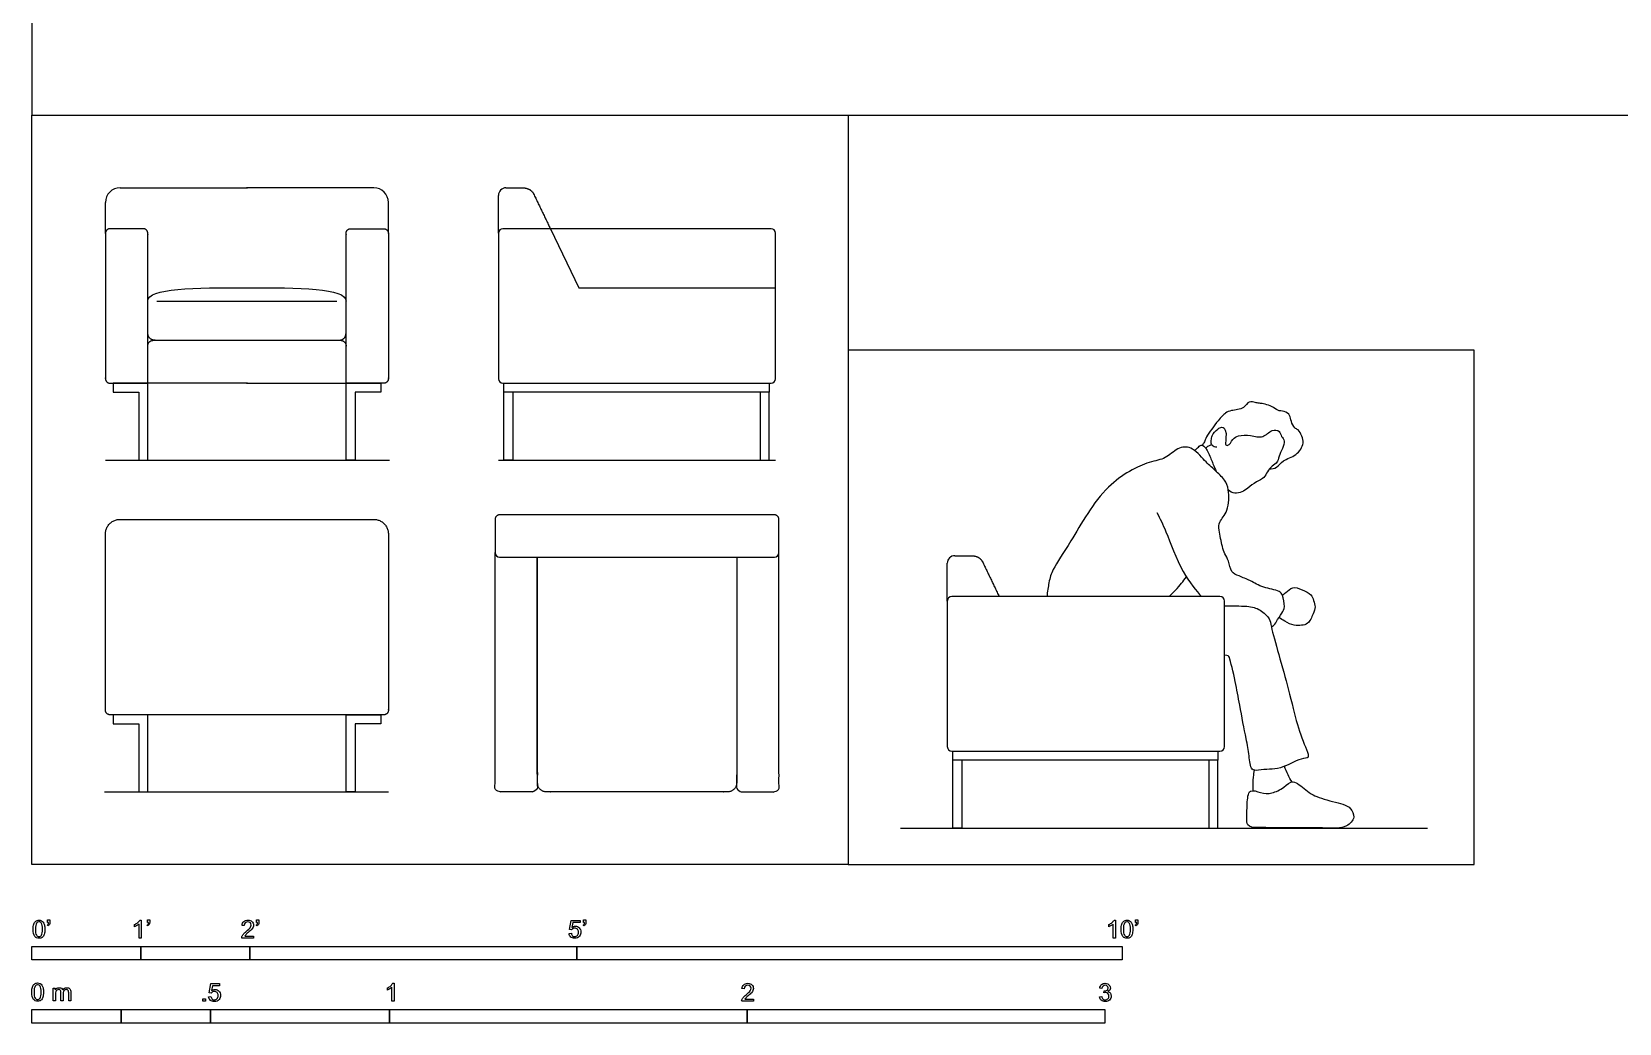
# Model space of a CAD drawing. Header units: millimetres. Extents: x 0 to 36.1, y -0.4 to 14.5.
# Drawn here: x 0.043 to 4.481, y -0.374 to 2.399 of the extents above; entities that cross this region are included whole.
import ezdxf

# ---------------------------------------------------------------- set-up
doc = ezdxf.new("R2010")
doc.units = ezdxf.units.MM
for name, color, linetype, true_color in [('AG-DETAIL-DIAGRAM', 7, 'Continuous', 0xccff66), ('AG-DIAGRAM', 7, 'Continuous', 0xfecc66), ('AG-FURNITURE', 7, 'Continuous', 0x66ccff), ('AG-PEOPLE', 7, 'Continuous', 0xfc6666), ('N-SYMB', 7, 'Continuous', 0x800040), ('X-VPRT', 6, 'Continuous', 0xff00ff)]:
    doc.layers.add(name, color=color, linetype=linetype, true_color=true_color)

msp = doc.modelspace()

# ---------------------------------------------------------------- linework, layer by layer
at = {"layer": 'AG-DETAIL-DIAGRAM'}
for points in [[(1.493, 1.8479), (1.5725, 1.6828), (2.1225, 1.6828)], [(0.3932, 1.6453), (0.6447, 1.6453), (0.8962, 1.6453)]]:
    msp.add_lwpolyline(points, dxfattribs=at)
at = {"layer": 'AG-DIAGRAM'}
for p, q in [((1.3478, 1.2002), (2.1225, 1.2002)), ((2.4715, 0.1715), (3.9447, 0.1715))]:
    msp.add_line(p, q, dxfattribs=at)
for points in [[(0.2493, 1.2002), (1.043, 1.2002)], [(0.2464, 0.2731), (1.0401, 0.2731)]]:
    msp.add_lwpolyline(points, dxfattribs=at)
at = {"layer": 'AG-FURNITURE'}
for p, q in [((0.6462, 1.4158), (0.3675, 1.4158)), ((0.6432, 1.4158), (0.9219, 1.4158))]:
    msp.add_line(p, q, dxfattribs=at)
for points in [[(0.3885, 1.5361), (0.6462, 1.5361)], [(1.3883, 1.3904), (1.3883, 1.2002), (1.3629, 1.2002), (1.3629, 1.3904)], [(2.0792, 1.3904), (2.0792, 1.2002), (2.1046, 1.2002), (2.1046, 1.3904)], [(0.6462, 0.4887), (0.3675, 0.4887)], [(0.9219, 0.4887), (0.6462, 0.4887)], [(2.6432, 0.3617), (2.6432, 0.1715), (2.6178, 0.1715), (2.6178, 0.3617)], [(3.334, 0.3617), (3.334, 0.1715), (3.3594, 0.1715), (3.3594, 0.3617)]]:
    msp.add_lwpolyline(points, dxfattribs=at)
for points in [[(0.3675, 1.2002), (0.3675, 1.4158), (0.2707, 1.4158), (0.2707, 1.3904), (0.3421, 1.3904), (0.3421, 1.2002)], [(0.9219, 1.2002), (0.9219, 1.4158), (1.0187, 1.4158), (1.0187, 1.3904), (0.9473, 1.3904), (0.9473, 1.2002)], [(1.3629, 1.4158), (2.1046, 1.4158), (2.1046, 1.3904), (1.3629, 1.3904)], [(0.3675, 0.2731), (0.3675, 0.4887), (0.2707, 0.4887), (0.2707, 0.4633), (0.3421, 0.4633), (0.3421, 0.2731)], [(0.9219, 0.2731), (0.9219, 0.4887), (1.0187, 0.4887), (1.0187, 0.4633), (0.9473, 0.4633), (0.9473, 0.2731)], [(2.6178, 0.3871), (3.3594, 0.3871), (3.3594, 0.3617), (2.6178, 0.3617)]]:
    msp.add_lwpolyline(points, close=True, dxfattribs=at)
for centre, radius, start, end in [((0.2902, 1.9213), 0.0409, 90, 180), ((0.9993, 1.9213), 0.0409, 0, 90), ((1.3689, 1.9411), 0.0211, 90, 180), ((1.3603, 1.8354), 0.0125, 90, 180), ((2.1101, 1.8354), 0.0125, 0, 90), ((1.3603, 1.4283), 0.0125, 180, 270), ((2.1101, 1.4283), 0.0125, 270, 0), ((1.351, 0.9423), 0.0127, 180, 270), ((2.1194, 0.9423), 0.0127, 270, 0), ((2.6238, 0.9124), 0.0211, 90, 180), ((2.6152, 0.8067), 0.0125, 90, 180), ((3.3649, 0.8067), 0.0125, 0, 90), ((2.6152, 0.3996), 0.0125, 180, 270), ((3.3649, 0.3996), 0.0125, 270, 0)]:
    msp.add_arc(centre, radius, start, end, dxfattribs=at)
for points, degree in [([(0.2902, 1.9622), (0.4682, 1.9622), (0.6462, 1.9622)], 2), ([(0.9993, 1.9622), (0.8212, 1.9622), (0.6432, 1.9622)], 2), ([(1.3689, 1.9622), (1.3915, 1.9622), (1.414, 1.9622)], 2), ([(1.414, 1.9622), (1.4373, 1.9622), (1.4461, 1.9452)], 2), ([(0.2493, 1.8352), (0.2493, 1.8782), (0.2493, 1.9213)], 2), ([(1.0401, 1.8352), (1.0401, 1.8782), (1.0401, 1.9213)], 2), ([(1.3478, 1.8354), (1.3478, 1.8882), (1.3478, 1.9411)], 2), ([(1.4461, 1.9452), (1.4696, 1.8965), (1.493, 1.8479)], 2), ([(1.3478, 1.8354), (1.3478, 1.6318), (1.3478, 1.4283)], 2), ([(2.1101, 1.8479), (1.7352, 1.8479), (1.3603, 1.8479)], 2), ([(2.1225, 1.4283), (2.1225, 1.6318), (2.1225, 1.8354)], 2), ([(0.3675, 1.6453), (0.3675, 1.6828), (0.4992, 1.6828), (0.6447, 1.6828)], 3), ([(0.6447, 1.6828), (0.7903, 1.6828), (0.9219, 1.6828), (0.9219, 1.6453)], 3), ([(0.3885, 1.5361), (0.3675, 1.5361), (0.3675, 1.5597)], 2), ([(0.9009, 1.5361), (0.9219, 1.5361), (0.9219, 1.5597)], 2), ([(0.3675, 1.5192), (0.3675, 1.5361), (0.3885, 1.5361)], 2), ([(1.3603, 1.4158), (1.7352, 1.4158), (2.1101, 1.4158)], 2), ([(1.3383, 1.0351), (1.3383, 0.9887), (1.3383, 0.9423)], 2), ([(1.7352, 1.0478), (1.5431, 1.0478), (1.351, 1.0478)], 2), ([(2.1194, 1.0478), (1.9273, 1.0478), (1.7352, 1.0478)], 2), ([(2.1321, 0.9423), (2.1321, 0.9887), (2.1321, 1.0351)], 2), ([(2.6238, 0.9335), (2.6463, 0.9335), (2.6688, 0.9335)], 2), ([(2.6688, 0.9335), (2.6921, 0.9335), (2.701, 0.9165)], 2), ([(1.351, 0.9296), (1.5489, 0.9296), (1.7352, 0.9296)], 2), ([(1.7352, 0.9296), (1.9215, 0.9296), (2.1194, 0.9296)], 2), ([(2.6027, 0.8067), (2.6027, 0.8595), (2.6027, 0.9124)], 2), ([(2.701, 0.9165), (2.7244, 0.8678), (2.7478, 0.8192)], 2), ([(2.6027, 0.8067), (2.6027, 0.6031), (2.6027, 0.3996)], 2), ([(3.3649, 0.8192), (2.99, 0.8192), (2.6152, 0.8192)], 2), ([(3.3774, 0.3996), (3.3774, 0.6031), (3.3774, 0.8067)], 2), ([(2.6152, 0.3871), (2.99, 0.3871), (3.3649, 0.3871)], 2)]:
    msp.add_open_spline(points, degree=degree, dxfattribs=at)
for points, weights, knots in [([(0.3675, 1.4158), (0.3147, 1.4158), (0.262, 1.4158), (0.2493, 1.4158), (0.2493, 1.4285), (0.2493, 1.6318), (0.2493, 1.8352), (0.2493, 1.8479), (0.262, 1.8479), (0.3084, 1.8479), (0.3548, 1.8479), (0.3675, 1.8479), (0.3675, 1.8352), (0.3675, 1.6324), (0.3675, 1.4158)], [1, 1, 1, 0.707106781186, 1, 1, 1, 0.707106781187, 1, 1, 1, 0.707106781187, 1, 1, 1], [0, 0, 0, 0.346038, 0.346038, 0.411488, 0.411488, 1.745784, 1.745784, 1.811234, 1.811234, 2.115605, 2.115605, 2.181055, 2.181055, 3.555633, 3.555633, 3.555633]), ([(0.9219, 1.4158), (0.9747, 1.4158), (1.0274, 1.4158), (1.0401, 1.4158), (1.0401, 1.4285), (1.0401, 1.6318), (1.0401, 1.8352), (1.0401, 1.8479), (1.0274, 1.8479), (0.981, 1.8479), (0.9346, 1.8479), (0.9219, 1.8479), (0.9219, 1.8352), (0.9219, 1.6324), (0.9219, 1.4158)], [1, 1, 1, 0.707106781186, 1, 1, 1, 0.707106781187, 1, 1, 1, 0.707106781187, 1, 1, 1], [0, 0, 0, 0.346038, 0.346038, 0.411488, 0.411488, 1.745784, 1.745784, 1.811234, 1.811234, 2.115605, 2.115605, 2.181055, 2.181055, 3.555633, 3.555633, 3.555633]), ([(0.2493, 0.9081), (0.2493, 0.9144), (0.2493, 0.9575), (0.2493, 0.9942), (0.2493, 1.0351), (0.2902, 1.0351), (0.4667, 1.0351), (0.6462, 1.0351)], [1, 1, 1, 1, 0.707106781187, 1, 1, 1], [0, 0, 0, 0.041909, 0.284237, 0.284237, 0.496061, 0.496061, 1.661206, 1.661206, 1.661206]), ([(0.6462, 1.0351), (0.8227, 1.0351), (0.9993, 1.0351), (1.0401, 1.0351), (1.0401, 0.9942), (1.0401, 0.9511), (1.0401, 0.9081)], [1, 1, 1, 0.707106781187, 1, 1, 1], [-1.651608, -1.651608, -1.651608, -0.493195, -0.493195, -0.282594, -0.282594, 0, 0, 0]), ([(1.4565, 0.9296), (1.4565, 0.4874), (1.4565, 0.2858), (1.4565, 0.2731), (1.4438, 0.2731), (1.3974, 0.2731), (1.351, 0.2731), (1.3383, 0.2731), (1.3383, 0.2858), (1.3383, 0.484), (1.3383, 0.9423)], [1, 1, 1, 0.707106781187, 1, 1, 1, 0.707106781186, 1, 1, 1], [2.25727, 2.25727, 2.25727, 3.539089, 3.539089, 3.604539, 3.604539, 3.90891, 3.90891, 3.97436, 3.97436, 5.27501, 5.27501, 5.27501]), ([(2.0139, 0.9296), (2.0139, 0.4874), (2.0139, 0.2858), (2.0139, 0.2731), (2.0266, 0.2731), (2.073, 0.2731), (2.1194, 0.2731), (2.1321, 0.2731), (2.1321, 0.2858), (2.1321, 0.484), (2.1321, 0.9423)], [1, 1, 1, 0.707106781187, 1, 1, 1, 0.707106781186, 1, 1, 1], [2.25727, 2.25727, 2.25727, 3.539089, 3.539089, 3.604539, 3.604539, 3.90891, 3.90891, 3.97436, 3.97436, 5.27501, 5.27501, 5.27501]), ([(0.3675, 0.4887), (0.3147, 0.4887), (0.262, 0.4887), (0.2493, 0.4887), (0.2493, 0.5014), (0.2493, 0.6285), (0.2493, 0.8319), (0.2493, 0.9081)], [1, 1, 1, 0.707106781186, 1, 1, 1, 1], [0, 0, 0, 0.346038, 0.346038, 0.411488, 0.411488, 1.245784, 1.745784, 1.745784, 1.745784]), ([(1.0401, 0.9081), (1.0401, 0.7047), (1.0401, 0.5014), (1.0401, 0.4887), (1.0274, 0.4887), (0.9747, 0.4887), (0.9219, 0.4887)], [1, 1, 1, 0.707106781186, 1, 1, 1], [-1.745784, -1.745784, -1.745784, -0.411488, -0.411488, -0.346038, -0.346038, 0, 0, 0]), ([(2.0139, 0.9296), (2.0139, 0.5927), (2.0139, 0.2985), (2.0139, 0.2731), (1.9885, 0.2731), (1.7352, 0.2731), (1.4819, 0.2731), (1.4565, 0.2731), (1.4565, 0.2985), (1.4565, 0.5927), (1.4565, 0.9296)], [1, 1, 1, 0.707106781187, 1, 1, 1, 0.707106781187, 1, 1, 1], [1.980208, 1.980208, 1.980208, 3.911186, 3.911186, 4.042086, 4.042086, 5.704177, 5.704177, 5.835077, 5.835077, 7.766055, 7.766055, 7.766055])]:
    msp.add_rational_spline(points, weights, degree=2, knots=knots, dxfattribs=at)
msp.add_open_spline([(0.6462, 1.5361), (0.7721, 1.5361), (0.9009, 1.5361), (0.9219, 1.5361), (0.9219, 1.5192)], degree=2, knots=[0, 0, 0, 0.8452065, 0.8452065, 0.9555097, 0.9555097, 0.9555097], dxfattribs=at)
for points in [[(1.351, 1.0478), (1.3383, 1.0478), (1.3383, 1.0351)], [(2.1321, 1.0351), (2.1321, 1.0478), (2.1194, 1.0478)]]:
    msp.add_rational_spline(points, [1, 0.707106781186, 1], degree=2, dxfattribs=at)
at = {"layer": 'AG-PEOPLE'}
for points, knots in [([(3.5035, 1.1765), (3.51, 1.1767), (3.5248, 1.1781), (3.5407, 1.2027), (3.5797, 1.2111), (3.6018, 1.2478), (3.5941, 1.2675), (3.5844, 1.2867), (3.5726, 1.2897), (3.563, 1.3091), (3.5624, 1.3264), (3.545, 1.3386), (3.5251, 1.3379), (3.511, 1.3535), (3.4746, 1.3604), (3.4646, 1.3612), (3.4441, 1.3678), (3.4335, 1.3429), (3.3966, 1.3406), (3.3793, 1.3332), (3.3593, 1.3116), (3.3263, 1.2674), (3.3224, 1.2521), (3.3178, 1.2457), (3.3157, 1.2429)], [0, 0, 0, 0, 1.11804, 2.419817, 3.998029, 5.551961, 6.689177, 7.817143, 8.65871, 9.788852, 10.831951, 11.924795, 13.006955, 14.154608, 15.654004, 16.510591, 17.544304, 18.737088, 20.221729, 21.295826, 22.676097, 24.555284, 25.550284, 26.368335, 26.368335, 26.368335, 26.368335]), ([(3.356, 1.2369), (3.3514, 1.2372), (3.3404, 1.2403), (3.3404, 1.2565), (3.3416, 1.2695), (3.3578, 1.2886), (3.3695, 1.2944), (3.3793, 1.2907), (3.3818, 1.2753)], [0, 0, 0, 0, 1.150105, 2.291799, 3.423209, 4.928765, 6.037258, 7.076627, 7.076627, 7.076627, 7.076627]), ([(3.2949, 1.227), (3.2974, 1.231), (3.3039, 1.237), (3.3175, 1.2488), (3.3348, 1.2187), (3.3449, 1.1907), (3.3514, 1.1761), (3.3544, 1.1691)], [0, 0, 0, 0, 0.738109, 1.433346, 2.481497, 3.599559, 4.542066, 4.542066, 4.542066, 4.542066]), ([(3.325, 1.2345), (3.3275, 1.2371), (3.3333, 1.2414), (3.3389, 1.2437), (3.3418, 1.2445)], [0, 0, 0, 0, 0.643312, 1.231698, 1.231698, 1.231698, 1.231698]), ([(3.3818, 1.2753), (3.3824, 1.2551), (3.3773, 1.2453), (3.3893, 1.2386), (3.4001, 1.2605), (3.4167, 1.2706), (3.4509, 1.2713), (3.4858, 1.2603), (3.5078, 1.2872), (3.5332, 1.2842), (3.5354, 1.265), (3.5516, 1.2552), (3.5279, 1.2113), (3.5267, 1.1943), (3.51, 1.1842), (3.4963, 1.169), (3.4896, 1.1501), (3.4658, 1.1412), (3.4432, 1.1223), (3.4272, 1.1114), (3.406, 1.1057), (3.3932, 1.1128), (3.3881, 1.1173)], [0, 0, 0, 0, 1.010946, 1.743715, 2.965882, 4.146962, 5.696753, 7.262423, 8.747845, 9.936633, 11.015927, 12.038225, 13.835549, 14.95535, 16.074694, 17.289846, 18.444186, 19.766309, 21.224003, 22.413173, 23.618411, 24.826206, 24.826206, 24.826206, 24.826206]), ([(3.5086, 0.7346), (3.519, 0.74), (3.5212, 0.7503), (3.5395, 0.7731), (3.5475, 0.7899), (3.5408, 0.8237), (3.5318, 0.836), (3.4866, 0.8443), (3.4673, 0.8537), (3.4488, 0.8645), (3.4185, 0.8768), (3.3942, 0.8863), (3.3906, 0.919), (3.3776, 0.9392), (3.3713, 0.9591), (3.3613, 1.0048), (3.3615, 1.029), (3.3907, 1.0585), (3.3906, 1.1181), (3.3796, 1.1456), (3.35, 1.1735), (3.322, 1.198), (3.2863, 1.2414), (3.2452, 1.2361), (3.2122, 1.2026), (3.1622, 1.1975), (3.0379, 1.1347), (2.9531, 0.9784), (2.8966, 0.8972), (2.8876, 0.8656), (2.8825, 0.8334), (2.8807, 0.8192)], [0.401732, 0.401732, 0.401732, 0.401732, 1.138553, 2.195469, 3.070993, 4.189344, 4.951014, 6.2641, 7.205269, 8.108274, 9.250928, 10.221389, 11.309468, 12.267539, 13.185268, 14.532578, 15.486593, 16.71417, 18.209874, 19.290498, 20.514273, 21.76617, 23.200297, 24.383449, 25.686649, 27.052006, 29.332898, 32.026153, 33.946591, 35.192759, 36.083741, 36.083741, 36.083741, 36.083741]), ([(3.1888, 1.0547), (3.1973, 1.0367), (3.2159, 1.0012), (3.255, 0.8876), (3.2995, 0.8347), (3.3129, 0.8192)], [0, 0, 0, 0, 1.516131, 3.679473, 5.500648, 5.500648, 5.500648, 5.500648]), ([(3.2226, 0.8192), (3.2292, 0.8255), (3.2519, 0.8482), (3.2614, 0.8614), (3.271, 0.8743)], [41.517373, 41.517373, 41.517373, 41.517373, 42.006781, 43.37451, 43.37451, 43.37451, 43.37451]), ([(3.5394, 0.8232), (3.5425, 0.8254), (3.5512, 0.8314), (3.5677, 0.849), (3.5944, 0.839), (3.6215, 0.8259), (3.6261, 0.8087), (3.6333, 0.7895), (3.6254, 0.7711), (3.6125, 0.7411), (3.5927, 0.739), (3.5711, 0.7373), (3.551, 0.7474), (3.5352, 0.7571), (3.5297, 0.7608)], [0.298938, 0.298938, 0.298938, 0.298938, 0.837946, 1.794307, 2.803933, 3.862796, 4.665402, 5.518836, 6.403287, 7.486505, 8.313548, 9.204404, 10.25717, 10.822006, 10.822006, 10.822006, 10.822006]), ([(3.3774, 0.7938), (3.3976, 0.7932), (3.4403, 0.7939), (3.4768, 0.7858), (3.5061, 0.756), (3.5063, 0.7332), (3.5591, 0.5572), (3.5777, 0.4659), (3.6047, 0.3954), (3.6164, 0.3671), (3.5888, 0.3677), (3.5343, 0.3362), (3.5049, 0.3372), (3.4733, 0.3338), (3.4495, 0.3318), (3.4468, 0.3785), (3.4379, 0.4213), (3.4201, 0.5161), (3.4081, 0.5819), (3.392, 0.651), (3.3883, 0.6547), (3.3774, 0.6552)], [7.885631, 7.885631, 7.885631, 7.885631, 9.389488, 10.594713, 11.674905, 12.625662, 15.120861, 16.970153, 18.611214, 19.499358, 20.356576, 21.882581, 22.947078, 24.024261, 24.837453, 26.021708, 27.369976, 29.205892, 30.723489, 32.487216, 33.252722, 33.252722, 33.252722, 33.252722]), ([(3.4576, 0.2765), (3.457, 0.2893), (3.4582, 0.3148), (3.4603, 0.3273), (3.4615, 0.3336)], [0, 0, 0, 0, 1.188418, 2.026243, 2.026243, 2.026243, 2.026243]), ([(3.5663, 0.3009), (3.5623, 0.3074), (3.5549, 0.3207), (3.5482, 0.3366), (3.5453, 0.3447)], [0, 0, 0, 0, 0.918651, 1.894904, 1.894904, 1.894904, 1.894904]), ([(3.4504, 0.2751), (3.443, 0.2705), (3.4406, 0.2372), (3.4399, 0.2043), (3.4391, 0.1752), (3.4817, 0.1722), (3.6511, 0.1736), (3.7167, 0.1697), (3.745, 0.201), (3.7308, 0.229), (3.7084, 0.2407), (3.6457, 0.253), (3.606, 0.2747), (3.5697, 0.3111), (3.5438, 0.2843), (3.5104, 0.2674), (3.48, 0.2685), (3.4569, 0.2791), (3.4504, 0.2751)], [0, 0, 0, 0, 1.160561, 2.344336, 3.224004, 4.334027, 6.880536, 8.455886, 9.536448, 10.504819, 11.467741, 12.988646, 14.343786, 15.586756, 16.635977, 17.809222, 18.884704, 19.910602, 19.910602, 19.910602, 19.910602])]:
    msp.add_open_spline(points, degree=3, knots=knots, dxfattribs=at)
at = {"layer": 'N-SYMB'}
for points in [[(0.0874, -0.0921), (0.0874, -0.0849), (0.094, -0.0849), (0.094, -0.0906)], [(0.3453, -0.0852), (0.3492, -0.0852), (0.3492, -0.1355)], [(0.3663, -0.0921), (0.3663, -0.0849), (0.373, -0.0849), (0.373, -0.0906)], [(0.6711, -0.0921), (0.6711, -0.0849), (0.6778, -0.0849), (0.6778, -0.0906)], [(1.5521, -0.1126), (1.5464, -0.112), (1.5512, -0.0861), (1.5762, -0.0861), (1.5762, -0.0921), (1.556, -0.0921), (1.5533, -0.1057)], [(1.5855, -0.0921), (1.5855, -0.0849), (1.5922, -0.0849), (1.5922, -0.0906)], [(3.0689, -0.0852), (3.0728, -0.0852), (3.0728, -0.1355)], [(3.1288, -0.0921), (3.1288, -0.0849), (3.1354, -0.0849), (3.1354, -0.0906)], [(0.0883, -0.1015), (0.0868, -0.0991)], [(0.0904, -0.0921), (0.0874, -0.0921)], [(0.3308, -0.1039), (0.3308, -0.0979)], [(0.3492, -0.1355), (0.3431, -0.1355), (0.3431, -0.0963)], [(0.3672, -0.1015), (0.3657, -0.0991)], [(0.3694, -0.0921), (0.3663, -0.0921)], [(0.663, -0.1298), (0.663, -0.1355), (0.6302, -0.1355)], [(0.6374, -0.1006), (0.6311, -0.1)], [(0.6386, -0.1298), (0.663, -0.1298)], [(0.672, -0.1015), (0.6705, -0.0991)], [(0.6742, -0.0921), (0.6711, -0.0921)], [(1.5452, -0.1225), (1.5518, -0.1219)], [(1.5864, -0.1015), (1.5849, -0.0991)], [(1.5886, -0.0921), (1.5855, -0.0921)], [(3.0544, -0.1039), (3.0544, -0.0979)], [(3.0728, -0.1355), (3.0668, -0.1355), (3.0668, -0.0963)], [(3.1297, -0.1015), (3.1282, -0.0991)], [(3.1321, -0.0921), (3.1288, -0.0921)], [(0.5447, -0.2895), (0.5387, -0.2889), (0.5435, -0.263), (0.5685, -0.263), (0.5685, -0.269), (0.5486, -0.269), (0.5459, -0.2826)], [(1.0522, -0.2621), (1.0561, -0.2621), (1.0561, -0.3124)], [(0.1034, -0.3113), (0.1034, -0.2752), (0.1088, -0.2752), (0.1088, -0.2803)], [(0.1094, -0.2927), (0.1094, -0.3113), (0.1034, -0.3113)], [(0.1311, -0.2902), (0.1311, -0.3113), (0.1248, -0.3113), (0.1248, -0.2878)], [(0.1525, -0.2866), (0.1525, -0.3113), (0.1465, -0.3113), (0.1465, -0.2887)], [(0.5377, -0.2995), (0.5441, -0.2989)], [(1.0377, -0.2808), (1.0377, -0.2748)], [(1.0561, -0.3124), (1.0501, -0.3124), (1.0501, -0.2733)], [(2.0606, -0.3067), (2.0606, -0.3124), (2.0278, -0.3124)], [(2.035, -0.2775), (2.0287, -0.2769)], [(2.0362, -0.3067), (2.0606, -0.3067)], [(3.0281, -0.2995), (3.0344, -0.2986)], [(3.035, -0.2763), (3.0287, -0.2754)], [(3.0405, -0.2889), (3.0411, -0.2835)]]:
    msp.add_lwpolyline(points, dxfattribs=at)
for points in [[(0.0432, -0.1968), (0.0432, -0.1587), (0.348, -0.1587), (0.348, -0.1968)], [(0.348, -0.1968), (0.348, -0.1587), (0.6528, -0.1587), (0.6528, -0.1968)], [(0.6528, -0.1968), (0.6528, -0.1587), (1.5672, -0.1587), (1.5672, -0.1968)], [(1.5672, -0.1968), (1.5672, -0.1587), (3.0912, -0.1587), (3.0912, -0.1968)], [(0.5218, -0.3124), (0.5218, -0.3055), (0.5287, -0.3055), (0.5287, -0.3124)], [(0.0432, -0.3738), (0.0432, -0.3357), (0.2932, -0.3357), (0.2932, -0.3738)], [(0.2932, -0.3738), (0.2932, -0.3357), (0.5432, -0.3357), (0.5432, -0.3738)], [(0.5432, -0.3738), (0.5432, -0.3357), (1.0432, -0.3357), (1.0432, -0.3738)], [(1.0432, -0.3738), (1.0432, -0.3357), (2.0432, -0.3357), (2.0432, -0.3738)], [(2.0432, -0.3738), (2.0432, -0.3357), (3.0432, -0.3357), (3.0432, -0.3738)]]:
    msp.add_lwpolyline(points, close=True, dxfattribs=at)
for points in [[(0.0488, -0.0966), (0.05, -0.093), (0.0518, -0.0903), (0.0542, -0.0882)], [(0.0542, -0.0882), (0.0566, -0.0864), (0.0596, -0.0852), (0.0633, -0.0852)], [(0.0633, -0.0852), (0.066, -0.0852), (0.0684, -0.0858), (0.0705, -0.087)], [(0.0705, -0.087), (0.0726, -0.0879), (0.0741, -0.0897), (0.0756, -0.0915)], [(0.3398, -0.0921), (0.3422, -0.0897), (0.3441, -0.0876), (0.3453, -0.0852)], [(0.6362, -0.0891), (0.6389, -0.0867), (0.6428, -0.0852), (0.6473, -0.0852)], [(0.6473, -0.0852), (0.6522, -0.0852), (0.6561, -0.0867), (0.6588, -0.0894)], [(3.0635, -0.0921), (3.0659, -0.0897), (3.0677, -0.0876), (3.0689, -0.0852)], [(3.0903, -0.0966), (3.0918, -0.093), (3.0936, -0.0903), (3.096, -0.0882)], [(3.096, -0.0882), (3.0981, -0.0864), (3.1014, -0.0852), (3.105, -0.0852)], [(3.105, -0.0852), (3.1077, -0.0852), (3.1098, -0.0858), (3.112, -0.087)], [(3.112, -0.087), (3.1141, -0.0879), (3.1156, -0.0897), (3.1171, -0.0915)], [(0.047, -0.1108), (0.047, -0.1051), (0.0476, -0.1003), (0.0488, -0.0966)], [(0.0521, -0.1313), (0.0488, -0.1271), (0.047, -0.1204), (0.047, -0.1108)], [(0.0633, -0.1361), (0.0584, -0.1361), (0.0548, -0.1349), (0.0521, -0.1313)], [(0.0566, -0.0939), (0.0545, -0.0969), (0.0533, -0.1027), (0.0533, -0.1108)], [(0.0533, -0.1108), (0.0533, -0.1192), (0.0542, -0.1247), (0.0563, -0.1274)], [(0.0563, -0.1274), (0.0581, -0.1301), (0.0606, -0.1316), (0.0633, -0.1316)], [(0.0633, -0.0903), (0.0606, -0.0903), (0.0581, -0.0915), (0.0566, -0.0939)], [(0.0705, -0.0945), (0.0687, -0.0918), (0.0663, -0.0903), (0.0633, -0.0903)], [(0.0633, -0.1316), (0.0663, -0.1316), (0.0687, -0.1301), (0.0705, -0.1274)], [(0.0735, -0.1108), (0.0735, -0.1027), (0.0723, -0.0972), (0.0705, -0.0945)], [(0.0705, -0.1274), (0.0723, -0.1247), (0.0735, -0.1192), (0.0735, -0.1108)], [(0.078, -0.1253), (0.0768, -0.1289), (0.075, -0.1316), (0.0726, -0.1337)], [(0.0756, -0.0915), (0.0768, -0.0936), (0.0777, -0.096), (0.0786, -0.0991)], [(0.0798, -0.1108), (0.0798, -0.1168), (0.0792, -0.1216), (0.078, -0.1253)], [(0.0786, -0.0991), (0.0792, -0.1021), (0.0798, -0.106), (0.0798, -0.1108)], [(0.0868, -0.0991), (0.088, -0.0985), (0.0889, -0.0979), (0.0895, -0.0966)], [(0.0928, -0.0972), (0.0919, -0.0991), (0.0904, -0.1006), (0.0883, -0.1015)], [(0.0895, -0.0966), (0.0901, -0.0954), (0.0904, -0.0939), (0.0904, -0.0921)], [(0.094, -0.0906), (0.094, -0.0936), (0.0937, -0.096), (0.0928, -0.0972)], [(0.3308, -0.0979), (0.3341, -0.0963), (0.3371, -0.0942), (0.3398, -0.0921)], [(0.3371, -0.1006), (0.3347, -0.1021), (0.3326, -0.1033), (0.3308, -0.1039)], [(0.3431, -0.0963), (0.3416, -0.0979), (0.3395, -0.0994), (0.3371, -0.1006)], [(0.3657, -0.0991), (0.3669, -0.0985), (0.3678, -0.0979), (0.3685, -0.0966)], [(0.3718, -0.0972), (0.3709, -0.0991), (0.3694, -0.1006), (0.3672, -0.1015)], [(0.3685, -0.0966), (0.3691, -0.0954), (0.3694, -0.0939), (0.3694, -0.0921)], [(0.373, -0.0906), (0.373, -0.0936), (0.3727, -0.096), (0.3718, -0.0972)], [(0.6302, -0.1355), (0.6299, -0.1343), (0.6302, -0.1328), (0.6308, -0.1313)], [(0.6308, -0.1313), (0.6317, -0.1292), (0.6329, -0.1268), (0.6347, -0.1247)], [(0.6311, -0.1), (0.6317, -0.0951), (0.6332, -0.0915), (0.6362, -0.0891)], [(0.6347, -0.1247), (0.6368, -0.1225), (0.6392, -0.1201), (0.6428, -0.1171)], [(0.6401, -0.093), (0.6383, -0.0948), (0.6374, -0.0972), (0.6374, -0.1006)], [(0.6413, -0.1265), (0.6401, -0.1274), (0.6392, -0.1286), (0.6386, -0.1298)], [(0.6473, -0.0903), (0.6443, -0.0903), (0.6419, -0.0912), (0.6401, -0.093)], [(0.6483, -0.1201), (0.6446, -0.1232), (0.6422, -0.1253), (0.6413, -0.1265)], [(0.6428, -0.1171), (0.6483, -0.1126), (0.6519, -0.109), (0.654, -0.1066)], [(0.6543, -0.093), (0.6525, -0.0912), (0.6501, -0.0903), (0.6473, -0.0903)], [(0.6579, -0.1114), (0.6558, -0.1135), (0.6528, -0.1162), (0.6483, -0.1201)], [(0.654, -0.1066), (0.6558, -0.1039), (0.6567, -0.1015), (0.6567, -0.0991)], [(0.6567, -0.0991), (0.6567, -0.0966), (0.6558, -0.0945), (0.6543, -0.093)], [(0.6618, -0.1051), (0.6609, -0.1072), (0.6597, -0.109), (0.6579, -0.1114)], [(0.6588, -0.0894), (0.6618, -0.0921), (0.663, -0.0954), (0.663, -0.0994)], [(0.663, -0.0994), (0.663, -0.1012), (0.6627, -0.1033), (0.6618, -0.1051)], [(0.6705, -0.0991), (0.6717, -0.0985), (0.6726, -0.0979), (0.6733, -0.0966)], [(0.6766, -0.0972), (0.6757, -0.0991), (0.6742, -0.1006), (0.672, -0.1015)], [(0.6733, -0.0966), (0.6739, -0.0954), (0.6742, -0.0939), (0.6742, -0.0921)], [(0.6778, -0.0906), (0.6778, -0.0936), (0.6775, -0.096), (0.6766, -0.0972)], [(1.5503, -0.1328), (1.5473, -0.1301), (1.5458, -0.1268), (1.5452, -0.1225)], [(1.5614, -0.1361), (1.5566, -0.1361), (1.553, -0.1352), (1.5503, -0.1328)], [(1.5518, -0.1219), (1.5521, -0.1253), (1.5533, -0.1274), (1.5551, -0.1292)], [(1.5557, -0.1093), (1.5542, -0.1102), (1.553, -0.1114), (1.5521, -0.1126)], [(1.5533, -0.1057), (1.5563, -0.1036), (1.5596, -0.1024), (1.563, -0.1024)], [(1.5551, -0.1292), (1.5566, -0.1307), (1.5587, -0.1316), (1.5614, -0.1316)], [(1.5611, -0.1078), (1.5593, -0.1078), (1.5575, -0.1084), (1.5557, -0.1093)], [(1.569, -0.1108), (1.5669, -0.109), (1.5645, -0.1078), (1.5611, -0.1078)], [(1.5614, -0.1316), (1.5642, -0.1316), (1.5669, -0.1304), (1.569, -0.128)], [(1.5744, -0.1304), (1.5714, -0.1346), (1.5669, -0.1361), (1.5614, -0.1361)], [(1.563, -0.1024), (1.5672, -0.1024), (1.5708, -0.1039), (1.5738, -0.1069)], [(1.572, -0.1192), (1.572, -0.1156), (1.5708, -0.1129), (1.569, -0.1108)], [(1.569, -0.128), (1.5708, -0.1259), (1.572, -0.1229), (1.572, -0.1192)], [(1.5738, -0.1069), (1.5768, -0.1099), (1.5783, -0.1138), (1.5783, -0.1186)], [(1.5783, -0.1186), (1.5783, -0.1232), (1.5771, -0.1271), (1.5744, -0.1304)], [(1.5849, -0.0991), (1.5861, -0.0985), (1.587, -0.0979), (1.5877, -0.0966)], [(1.591, -0.0972), (1.5901, -0.0991), (1.5886, -0.1006), (1.5864, -0.1015)], [(1.5877, -0.0966), (1.5883, -0.0954), (1.5886, -0.0939), (1.5886, -0.0921)], [(1.5922, -0.0906), (1.5922, -0.0936), (1.5919, -0.096), (1.591, -0.0972)], [(3.0544, -0.0979), (3.0577, -0.0963), (3.0607, -0.0942), (3.0635, -0.0921)], [(3.0607, -0.1006), (3.0583, -0.1021), (3.0562, -0.1033), (3.0544, -0.1039)], [(3.0668, -0.0963), (3.0653, -0.0979), (3.0632, -0.0994), (3.0607, -0.1006)], [(3.0885, -0.1108), (3.0885, -0.1051), (3.0891, -0.1003), (3.0903, -0.0966)], [(3.0936, -0.1313), (3.0903, -0.1271), (3.0885, -0.1204), (3.0885, -0.1108)], [(3.105, -0.1361), (3.1002, -0.1361), (3.0963, -0.1349), (3.0936, -0.1313)], [(3.0981, -0.0939), (3.096, -0.0969), (3.0948, -0.1027), (3.0948, -0.1108)], [(3.0948, -0.1108), (3.0948, -0.1192), (3.096, -0.1247), (3.0978, -0.1274)], [(3.0978, -0.1274), (3.0996, -0.1301), (3.102, -0.1316), (3.105, -0.1316)], [(3.1047, -0.0903), (3.102, -0.0903), (3.0999, -0.0915), (3.0981, -0.0939)], [(3.112, -0.0945), (3.1101, -0.0918), (3.1077, -0.0903), (3.1047, -0.0903)], [(3.105, -0.1316), (3.1077, -0.1316), (3.1101, -0.1301), (3.112, -0.1274)], [(3.115, -0.1108), (3.115, -0.1027), (3.1141, -0.0972), (3.112, -0.0945)], [(3.112, -0.1274), (3.1141, -0.1247), (3.115, -0.1192), (3.115, -0.1108)], [(3.1195, -0.1253), (3.1183, -0.1289), (3.1165, -0.1316), (3.1141, -0.1337)], [(3.1171, -0.0915), (3.1183, -0.0936), (3.1195, -0.096), (3.1201, -0.0991)], [(3.1213, -0.1108), (3.1213, -0.1168), (3.1207, -0.1216), (3.1195, -0.1253)], [(3.1201, -0.0991), (3.121, -0.1021), (3.1213, -0.106), (3.1213, -0.1108)], [(3.1282, -0.0991), (3.1294, -0.0985), (3.1303, -0.0979), (3.1309, -0.0966)], [(3.1342, -0.0972), (3.1333, -0.0991), (3.1318, -0.1006), (3.1297, -0.1015)], [(3.1309, -0.0966), (3.1315, -0.0954), (3.1321, -0.0939), (3.1321, -0.0921)], [(3.1354, -0.0906), (3.1354, -0.0936), (3.1351, -0.096), (3.1342, -0.0972)], [(0.0726, -0.1337), (0.0702, -0.1355), (0.0672, -0.1361), (0.0633, -0.1361)], [(3.1141, -0.1337), (3.1117, -0.1355), (3.1086, -0.1361), (3.105, -0.1361)], [(0.045, -0.2725), (0.0462, -0.2689), (0.048, -0.2661), (0.0504, -0.264)], [(0.0504, -0.264), (0.0528, -0.2622), (0.0558, -0.261), (0.0594, -0.261)], [(0.0594, -0.2661), (0.0567, -0.2661), (0.0543, -0.2673), (0.0528, -0.2698)], [(0.0594, -0.261), (0.0621, -0.261), (0.0646, -0.2616), (0.0667, -0.2628)], [(0.0667, -0.2704), (0.0649, -0.2677), (0.0624, -0.2661), (0.0594, -0.2661)], [(0.0667, -0.2628), (0.0688, -0.2637), (0.0703, -0.2655), (0.0718, -0.2673)], [(1.0468, -0.269), (1.0492, -0.2666), (1.051, -0.2645), (1.0522, -0.2621)], [(2.0287, -0.2769), (2.0293, -0.2721), (2.0308, -0.2684), (2.0338, -0.266)], [(2.0338, -0.266), (2.0365, -0.2636), (2.0405, -0.2621), (2.045, -0.2621)], [(2.045, -0.2621), (2.0498, -0.2621), (2.0537, -0.2636), (2.0564, -0.2663)], [(3.0287, -0.2754), (3.0296, -0.2712), (3.0311, -0.2678), (3.0338, -0.2657)], [(3.0338, -0.2657), (3.0365, -0.2633), (3.0399, -0.2621), (3.0438, -0.2621)], [(3.0438, -0.2621), (3.0465, -0.2621), (3.0492, -0.2627), (3.0513, -0.2639)], [(3.0513, -0.2639), (3.0537, -0.2651), (3.0555, -0.2669), (3.0567, -0.2687)], [(0.0432, -0.2866), (0.0432, -0.2809), (0.0438, -0.2761), (0.045, -0.2725)], [(0.0483, -0.3071), (0.045, -0.3029), (0.0432, -0.2963), (0.0432, -0.2866)], [(0.0594, -0.3119), (0.0546, -0.3119), (0.051, -0.3107), (0.0483, -0.3071)], [(0.0528, -0.2698), (0.0507, -0.2728), (0.0495, -0.2785), (0.0495, -0.2866)], [(0.0495, -0.2866), (0.0495, -0.2951), (0.0504, -0.3005), (0.0525, -0.3032)], [(0.0525, -0.3032), (0.0543, -0.3059), (0.0567, -0.3074), (0.0594, -0.3074)], [(0.0594, -0.3074), (0.0624, -0.3074), (0.0649, -0.3059), (0.0667, -0.3032)], [(0.0688, -0.3095), (0.0664, -0.3113), (0.0633, -0.3119), (0.0594, -0.3119)], [(0.0697, -0.2866), (0.0697, -0.2785), (0.0685, -0.2731), (0.0667, -0.2704)], [(0.0667, -0.3032), (0.0685, -0.3005), (0.0697, -0.2951), (0.0697, -0.2866)], [(0.0742, -0.3011), (0.073, -0.3047), (0.0712, -0.3074), (0.0688, -0.3095)], [(0.0718, -0.2673), (0.073, -0.2695), (0.0739, -0.2719), (0.0748, -0.2749)], [(0.076, -0.2866), (0.076, -0.2927), (0.0754, -0.2975), (0.0742, -0.3011)], [(0.0748, -0.2749), (0.0754, -0.2779), (0.076, -0.2818), (0.076, -0.2866)], [(0.1088, -0.2803), (0.11, -0.2785), (0.1115, -0.277), (0.1133, -0.2761)], [(0.1103, -0.2851), (0.1097, -0.2869), (0.1094, -0.2893), (0.1094, -0.2927)], [(0.1137, -0.2812), (0.1121, -0.2821), (0.1112, -0.2833), (0.1103, -0.2851)], [(0.1133, -0.2761), (0.1152, -0.2749), (0.1173, -0.2743), (0.1197, -0.2743)], [(0.1185, -0.2797), (0.1167, -0.2797), (0.1152, -0.28), (0.1137, -0.2812)], [(0.1233, -0.2818), (0.1224, -0.2803), (0.1206, -0.2797), (0.1185, -0.2797)], [(0.1197, -0.2743), (0.1224, -0.2743), (0.1248, -0.2749), (0.1263, -0.2761)], [(0.1248, -0.2878), (0.1248, -0.2851), (0.1245, -0.283), (0.1233, -0.2818)], [(0.1263, -0.2761), (0.1281, -0.2773), (0.1293, -0.2788), (0.1299, -0.2806)], [(0.1299, -0.2806), (0.1329, -0.2764), (0.1365, -0.2743), (0.1414, -0.2743)], [(0.1335, -0.2821), (0.1317, -0.2839), (0.1311, -0.2866), (0.1311, -0.2902)], [(0.1399, -0.2797), (0.1374, -0.2797), (0.1353, -0.2806), (0.1335, -0.2821)], [(0.1435, -0.2806), (0.1426, -0.28), (0.1414, -0.2797), (0.1399, -0.2797)], [(0.1414, -0.2743), (0.145, -0.2743), (0.1477, -0.2755), (0.1495, -0.2773)], [(0.1459, -0.2833), (0.1453, -0.2821), (0.1447, -0.2812), (0.1435, -0.2806)], [(0.1465, -0.2887), (0.1465, -0.286), (0.1462, -0.2845), (0.1459, -0.2833)], [(0.1495, -0.2773), (0.1516, -0.2794), (0.1525, -0.2824), (0.1525, -0.2866)], [(0.5426, -0.3097), (0.5399, -0.307), (0.538, -0.3037), (0.5377, -0.2995)], [(0.5537, -0.313), (0.5492, -0.313), (0.5456, -0.3121), (0.5426, -0.3097)], [(0.5441, -0.2989), (0.5447, -0.3022), (0.5456, -0.3043), (0.5474, -0.3061)], [(0.5483, -0.2862), (0.5468, -0.2871), (0.5456, -0.2883), (0.5447, -0.2895)], [(0.5459, -0.2826), (0.5489, -0.2805), (0.5519, -0.2793), (0.5552, -0.2793)], [(0.5474, -0.3061), (0.5492, -0.3076), (0.5513, -0.3085), (0.5537, -0.3085)], [(0.5537, -0.2847), (0.5516, -0.2847), (0.5498, -0.2853), (0.5483, -0.2862)], [(0.5615, -0.2877), (0.5594, -0.2859), (0.5567, -0.2847), (0.5537, -0.2847)], [(0.5537, -0.3085), (0.5567, -0.3085), (0.5591, -0.3073), (0.5612, -0.3049)], [(0.567, -0.3073), (0.5637, -0.3115), (0.5594, -0.313), (0.5537, -0.313)], [(0.5552, -0.2793), (0.5597, -0.2793), (0.5633, -0.2808), (0.5664, -0.2838)], [(0.5612, -0.3049), (0.5633, -0.3028), (0.5643, -0.2998), (0.5643, -0.2962)], [(0.5643, -0.2962), (0.5643, -0.2925), (0.5633, -0.2898), (0.5615, -0.2877)], [(0.5664, -0.2838), (0.5694, -0.2868), (0.5709, -0.2907), (0.5709, -0.2956)], [(0.5709, -0.2956), (0.5709, -0.3001), (0.5697, -0.304), (0.567, -0.3073)], [(1.0377, -0.2748), (1.0411, -0.2733), (1.0441, -0.2712), (1.0468, -0.269)], [(1.0441, -0.2775), (1.0417, -0.279), (1.0396, -0.2802), (1.0377, -0.2808)], [(1.0501, -0.2733), (1.0486, -0.2748), (1.0465, -0.2763), (1.0441, -0.2775)], [(2.0278, -0.3124), (2.0275, -0.3112), (2.0278, -0.3097), (2.0284, -0.3082)], [(2.0284, -0.3082), (2.0293, -0.3061), (2.0305, -0.3037), (2.0323, -0.3016)], [(2.0323, -0.3016), (2.0344, -0.2995), (2.0368, -0.2971), (2.0405, -0.294)], [(2.0377, -0.2699), (2.0359, -0.2718), (2.035, -0.2742), (2.035, -0.2775)], [(2.039, -0.3034), (2.0377, -0.3043), (2.0368, -0.3055), (2.0362, -0.3067)], [(2.045, -0.2672), (2.042, -0.2672), (2.0396, -0.2681), (2.0377, -0.2699)], [(2.0459, -0.2971), (2.0423, -0.3001), (2.0399, -0.3022), (2.039, -0.3034)], [(2.0405, -0.294), (2.0459, -0.2895), (2.0495, -0.2859), (2.0516, -0.2835)], [(2.0519, -0.2699), (2.0501, -0.2681), (2.0477, -0.2672), (2.045, -0.2672)], [(2.0555, -0.2883), (2.0534, -0.2904), (2.0504, -0.2931), (2.0459, -0.2971)], [(2.0516, -0.2835), (2.0534, -0.2808), (2.0543, -0.2784), (2.0543, -0.276)], [(2.0543, -0.276), (2.0543, -0.2736), (2.0534, -0.2715), (2.0519, -0.2699)], [(2.0594, -0.282), (2.0585, -0.2841), (2.0573, -0.2859), (2.0555, -0.2883)], [(2.0564, -0.2663), (2.0594, -0.269), (2.0606, -0.2724), (2.0606, -0.2763)], [(2.0606, -0.2763), (2.0606, -0.2781), (2.0603, -0.2802), (2.0594, -0.282)], [(3.0332, -0.3094), (3.0302, -0.307), (3.0287, -0.3034), (3.0281, -0.2995)], [(3.0441, -0.313), (3.0399, -0.313), (3.0359, -0.3121), (3.0332, -0.3094)], [(3.0344, -0.2986), (3.035, -0.3019), (3.0362, -0.3046), (3.038, -0.3061)], [(3.038, -0.2696), (3.0365, -0.2712), (3.0353, -0.2733), (3.035, -0.2763)], [(3.0441, -0.2672), (3.0417, -0.2672), (3.0396, -0.2681), (3.038, -0.2696)], [(3.038, -0.3061), (3.0396, -0.3076), (3.0417, -0.3085), (3.0441, -0.3085)], [(3.0447, -0.288), (3.0435, -0.288), (3.042, -0.2883), (3.0405, -0.2889)], [(3.0411, -0.2835), (3.0414, -0.2835), (3.0417, -0.2835), (3.042, -0.2835)], [(3.042, -0.2835), (3.0447, -0.2835), (3.0471, -0.2829), (3.0492, -0.2814)], [(3.0498, -0.2696), (3.0483, -0.2681), (3.0465, -0.2672), (3.0441, -0.2672)], [(3.0441, -0.3085), (3.0471, -0.3085), (3.0495, -0.3073), (3.0516, -0.3055)], [(3.0561, -0.3088), (3.0531, -0.3118), (3.0489, -0.313), (3.0441, -0.313)], [(3.0516, -0.291), (3.0498, -0.2892), (3.0474, -0.288), (3.0447, -0.288)], [(3.0492, -0.2814), (3.0513, -0.2802), (3.0522, -0.2781), (3.0522, -0.2751)], [(3.0522, -0.2751), (3.0522, -0.273), (3.0513, -0.2712), (3.0498, -0.2696)], [(3.0567, -0.2811), (3.0555, -0.2829), (3.054, -0.2844), (3.0516, -0.2853)], [(3.0516, -0.2853), (3.0546, -0.2862), (3.057, -0.2874), (3.0585, -0.2898)], [(3.0546, -0.298), (3.0546, -0.2949), (3.0534, -0.2928), (3.0516, -0.291)], [(3.0516, -0.3055), (3.0534, -0.3034), (3.0546, -0.301), (3.0546, -0.298)], [(3.0609, -0.2977), (3.0609, -0.3022), (3.0594, -0.3058), (3.0561, -0.3088)], [(3.0567, -0.2687), (3.0579, -0.2709), (3.0585, -0.273), (3.0585, -0.2754)], [(3.0585, -0.2754), (3.0585, -0.2775), (3.0579, -0.2793), (3.0567, -0.2811)], [(3.0585, -0.2898), (3.06, -0.2919), (3.0609, -0.2946), (3.0609, -0.2977)]]:
    msp.add_open_spline(points, degree=3, dxfattribs=at)
at = {"layer": 'X-VPRT'}
for points in [[(0.0432, 3.5878), (0.0432, 2.1654), (4.877, 2.1654), (4.877, 3.5878)], [(0.0432, 0.0699), (0.0432, 2.1654), (2.3257, 2.1654), (2.3257, 0.0699)], [(2.3257, 1.5086), (2.3257, 0.0699), (4.0754, 0.0699), (4.0754, 1.5086)]]:
    msp.add_lwpolyline(points, close=True, dxfattribs=at)

doc.saveas('drawing.dxf')
